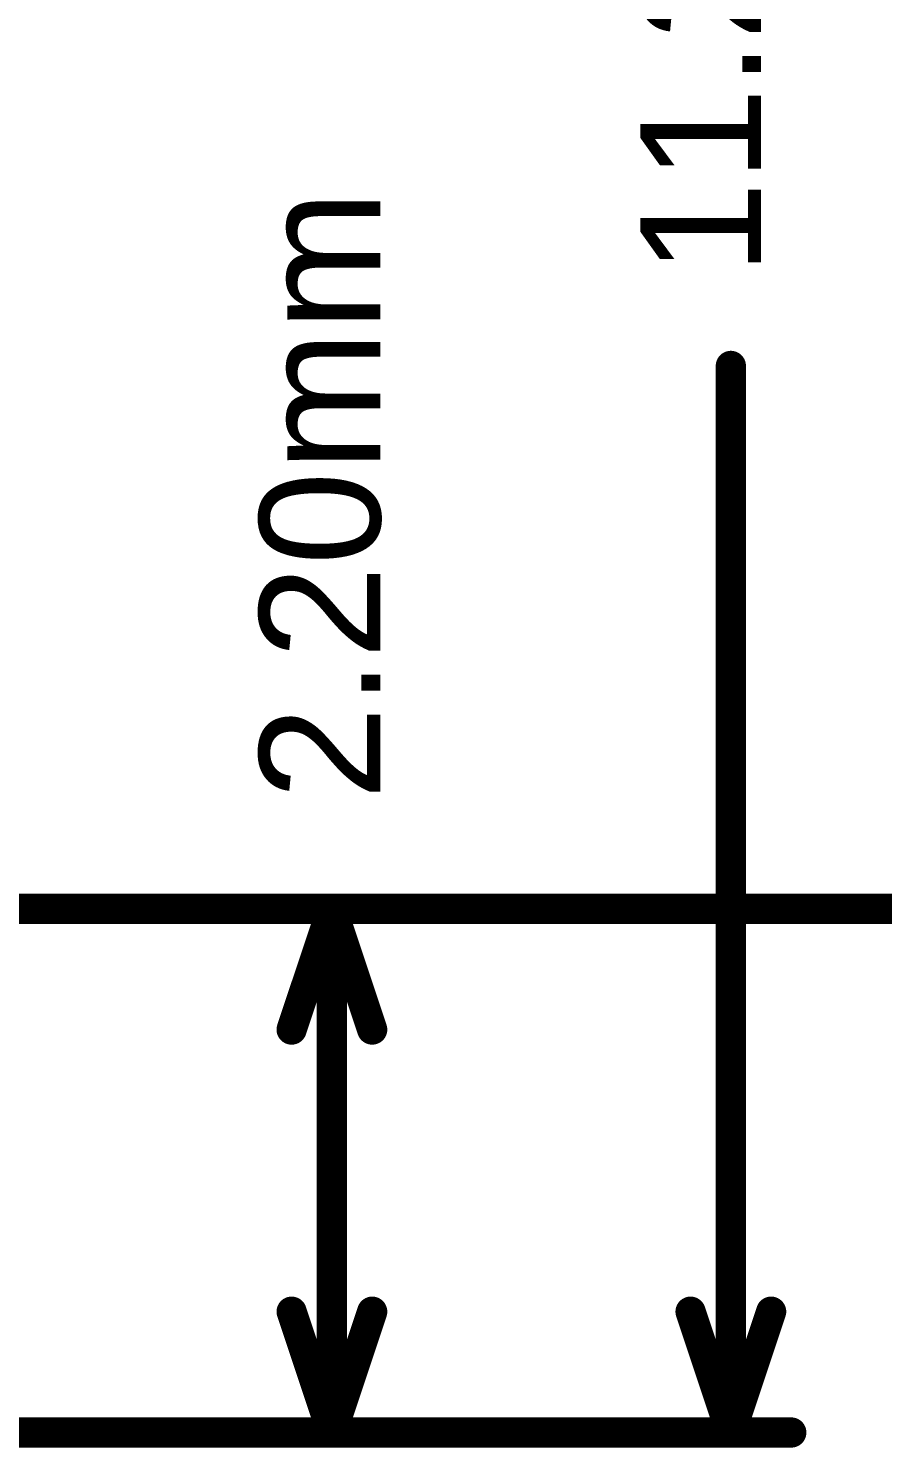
# Model space of a CAD drawing. Header units: inches. Extents: x -35 to 304, y -8 to 63.
# Drawn here: x 16.16 to 19.75, y -2.27 to 3.7 of the extents above; entities that cross this region are included whole.
import ezdxf

# ---------------------------------------------------------------- set-up
doc = ezdxf.new("R2010")
doc.units = ezdxf.units.IN
doc.layers.add('Dimensions', color=6, linetype='Continuous')
doc.styles.add('Arial', font='', dxfattribs={"height": 0.2})
doc.styles.get('Arial').set_extended_font_data('Arial')

msp = doc.modelspace()

# ---------------------------------------------------------------- linework, layer by layer
at = {"layer": 'Dimensions'}
for points in [[(19.1099, -2.202, 0.127, 0.127, 0), (19.1099, 2.2822, 0.127, 0.127, 0)], [(12.1911, 0, 0.127, 0.127, 0), (21.3705, 0, 0.127, 0.127, 0)], [(16.289, 0, 0.127, 0.127, 0), (17.6875, 0, 0.127, 0.127, 0)], [(17.2641, -0.508, 0.127, 0.127, 0), (17.4335, 0, 0.127, 0.127, 0)], [(17.4335, 0, 0.127, 0.127, 0), (17.6028, -0.508, 0.127, 0.127, 0)], [(17.4335, -1.101, 0.127, 0.127, 0), (17.4335, 0, 0.127, 0.127, 0)], [(17.4335, -2.202, 0.127, 0.127, 0), (17.4335, -1.101, 0.127, 0.127, 0)], [(17.2641, -1.694, 0.127, 0.127, 0), (17.4335, -2.202, 0.127, 0.127, 0)], [(17.4335, -2.202, 0.127, 0.127, 0), (17.6028, -1.694, 0.127, 0.127, 0)], [(18.9405, -1.694, 0.127, 0.127, 0), (19.1099, -2.202, 0.127, 0.127, 0)], [(19.1099, -2.202, 0.127, 0.127, 0), (19.2792, -1.694, 0.127, 0.127, 0)], [(12.4451, -2.202, 0.127, 0.127, 0), (17.6875, -2.202, 0.127, 0.127, 0)], [(12.4451, -2.202, 0.127, 0.127, 0), (19.3639, -2.202, 0.127, 0.127, 0)]]:
    msp.add_lwpolyline(points, format="xyseb", dxfattribs=at)
for points in [[(19.0781, 2.2822, 0.0635, 0.0635, 1), (19.1416, 2.2822, 0.0635, 0.0635, 1)], [(16.2572, 0, 0.0635, 0.0635, 1), (16.3207, 0, 0.0635, 0.0635, 1)], [(17.4017, 0, 0.0635, 0.0635, 1), (17.4652, 0, 0.0635, 0.0635, 1)], [(17.4017, 0, 0.0635, 0.0635, 1), (17.4652, 0, 0.0635, 0.0635, 1)], [(17.4017, 0, 0.0635, 0.0635, 1), (17.4652, 0, 0.0635, 0.0635, 1)], [(17.6557, 0, 0.0635, 0.0635, 1), (17.7192, 0, 0.0635, 0.0635, 1)], [(17.2324, -0.508, 0.0635, 0.0635, 1), (17.2959, -0.508, 0.0635, 0.0635, 1)], [(17.571, -0.508, 0.0635, 0.0635, 1), (17.6345, -0.508, 0.0635, 0.0635, 1)], [(17.4017, -1.101, 0.0635, 0.0635, 1), (17.4652, -1.101, 0.0635, 0.0635, 1)], [(17.4017, -1.101, 0.0635, 0.0635, 1), (17.4652, -1.101, 0.0635, 0.0635, 1)], [(17.2324, -1.694, 0.0635, 0.0635, 1), (17.2959, -1.694, 0.0635, 0.0635, 1)], [(17.571, -1.694, 0.0635, 0.0635, 1), (17.6345, -1.694, 0.0635, 0.0635, 1)], [(18.9088, -1.694, 0.0635, 0.0635, 1), (18.9723, -1.694, 0.0635, 0.0635, 1)], [(19.2474, -1.694, 0.0635, 0.0635, 1), (19.3109, -1.694, 0.0635, 0.0635, 1)], [(17.4017, -2.202, 0.0635, 0.0635, 1), (17.4652, -2.202, 0.0635, 0.0635, 1)], [(17.4017, -2.202, 0.0635, 0.0635, 1), (17.4652, -2.202, 0.0635, 0.0635, 1)], [(17.4017, -2.202, 0.0635, 0.0635, 1), (17.4652, -2.202, 0.0635, 0.0635, 1)], [(17.6557, -2.202, 0.0635, 0.0635, 1), (17.7192, -2.202, 0.0635, 0.0635, 1)], [(19.0781, -2.202, 0.0635, 0.0635, 1), (19.1416, -2.202, 0.0635, 0.0635, 1)], [(19.0781, -2.202, 0.0635, 0.0635, 1), (19.1416, -2.202, 0.0635, 0.0635, 1)], [(19.0781, -2.202, 0.0635, 0.0635, 1), (19.1416, -2.202, 0.0635, 0.0635, 1)], [(19.3321, -2.202, 0.0635, 0.0635, 1), (19.3956, -2.202, 0.0635, 0.0635, 1)]]:
    msp.add_lwpolyline(points, format="xyseb", close=True, dxfattribs=at)

# ---------------------------------------------------------------- texts
at = {"layer": 'Dimensions', "style": 'Arial'}
for s, p in [('11.20mm', (19.2369, 2.6632)), ('2.20mm', (17.6367, 0.4572))]:
    msp.add_text(s, height=0.508, rotation=90, dxfattribs=at).set_placement(p)

doc.saveas('drawing.dxf')
